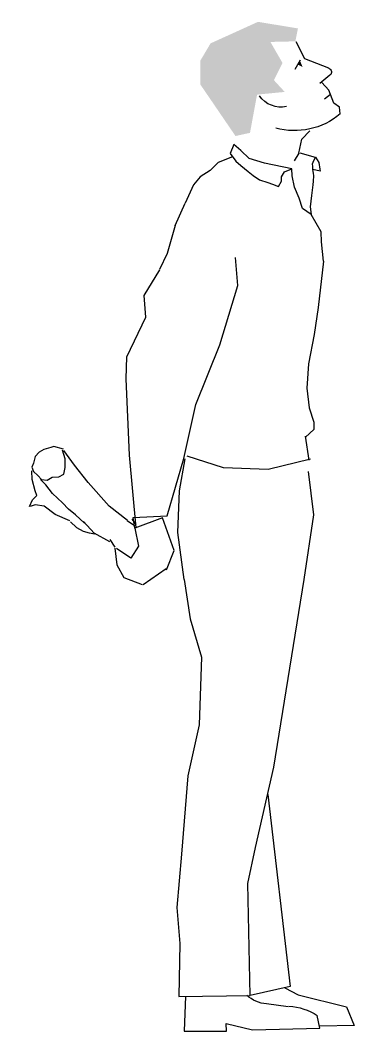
# Model space of a CAD drawing. Extents: x 641 to 1221, y -531 to 1211.
import ezdxf

# ---------------------------------------------------------------- set-up
doc = ezdxf.new("R2010")
doc.units = 0
doc.layers.get('0').update_dxf_attribs({"linetype": 'CONTINUOUS'})
doc.layers.add('8', color=9, linetype='CONTINUOUS')
doc.layers.add('A-MOLHO', color=2, linetype='CONTINUOUS')

# ---------------------------------------------------------------- blocks, each defined once
blk = doc.blocks.new('BAFHU04E')
at = {"layer": 'A-MOLHO'}
for p, q in [((0.0554, 1.6623), (0.0699, 1.6916)), ((0.0145, 1.6451), (0.0554, 1.6623)), ((0.0635, 1.6597), (0.0731, 1.6443)), ((0.0129, 1.6331), (0.0307, 1.6192)), ((0.0153, 1.6073), (0.0269, 1.6209)), ((0.0075, 1.5852), (0.0153, 1.6073)), ((-0.0021, 1.5781), (0.0075, 1.5852)), ((0.0128, 1.6002), (0.023, 1.5923)), ((-0.0033, 1.5662), (-0.0021, 1.5781)), ((0.0634, 1.5243), (0.0493, 1.5385)), ((0.0688, 1.5003), (0.0634, 1.5243)), ((0.1688, 1.5066), (0.1804, 1.5171)), ((0.1804, 1.5171), (0.1869, 1.5021)), ((0.0675, 1.5007), (0.0411, 1.4928)), ((0.0688, 1.5003), (0.0774, 1.4873)), ((0.1544, 1.4929), (0.1688, 1.5066)), ((0.1869, 1.5021), (0.1777, 1.4885)), ((0.0349, 1.4837), (0.0336, 1.4724)), ((0.0404, 1.4928), (0.0349, 1.4837)), ((0.0411, 1.4928), (0.0411, 1.4915)), ((0.0411, 1.4915), (0.0441, 1.4865)), ((0.0441, 1.4865), (0.0466, 1.4809)), ((0.0466, 1.4809), (0.046, 1.4773)), ((0.0814, 1.4737), (0.1283, 1.484)), ((0.1283, 1.484), (0.1544, 1.4929)), ((0.1688, 1.4811), (0.1569, 1.4706)), ((0.1777, 1.4885), (0.1688, 1.4811)), ((0.1828, 1.496), (0.2077, 1.4871)), ((0.2077, 1.4871), (0.2221, 1.4737)), ((0.0336, 1.4724), (0.0331, 1.4688)), ((0.0331, 1.4688), (0.0453, 1.4717)), ((0.046, 1.4717), (0.0448, 1.4653)), ((0.0448, 1.4653), (0.0448, 1.461)), ((0.046, 1.4773), (0.046, 1.4717)), ((0.0814, 1.4616), (0.0814, 1.4737)), ((0.0944, 1.469), (0.0814, 1.4737)), ((0.0997, 1.4601), (0.0944, 1.469)), ((0.1569, 1.4706), (0.1479, 1.4632)), ((0.2221, 1.4737), (0.239, 1.4632)), ((0.0448, 1.461), (0.0453, 1.4519)), ((0.0453, 1.4519), (0.046, 1.4454)), ((0.0775, 1.4422), (0.0814, 1.4616)), ((0.0997, 1.4527), (0.0997, 1.4601)), ((0.1049, 1.4438), (0.0997, 1.4527)), ((0.1152, 1.4482), (0.1049, 1.4438)), ((0.123, 1.4511), (0.1152, 1.4482)), ((0.1374, 1.4556), (0.123, 1.4511)), ((0.1479, 1.4632), (0.1374, 1.4556)), ((0.239, 1.4632), (0.2507, 1.4496)), ((0.2507, 1.4496), (0.2657, 1.4184)), ((0.046, 1.4454), (0.0489, 1.4272)), ((0.0697, 1.4228), (0.0775, 1.4422)), ((0.0489, 1.4272), (0.0514, 1.4078)), ((0.0644, 1.4049), (0.0697, 1.4228)), ((0.284, 1.3802), (0.2657, 1.4184)), ((0.0332, 1.3645), (0.0498, 1.3946)), ((0.0514, 1.4078), (0.0498, 1.3946)), ((0.0498, 1.3946), (0.0644, 1.4049)), ((0.284, 1.3802), (0.2985, 1.3321)), ((0.0332, 1.3471), (0.0332, 1.3645)), ((0.0302, 1.3138), (0.0332, 1.3471)), ((0.2985, 1.3321), (0.312, 1.3052)), ((0.0302, 1.3138), (0.0411, 1.2346)), ((0.1784, 1.2752), (0.1813, 1.3232)), ((0.3391, 1.2611), (0.3117, 1.3047)), ((0.2112, 1.1739), (0.1784, 1.2752)), ((0.3374, 1.2236), (0.3391, 1.2611)), ((0.0411, 1.2346), (0.0485, 1.1886)), ((0.3713, 1.1561), (0.3374, 1.2236)), ((0.0485, 1.1886), (0.0594, 1.1383)), ((0.2544, 1.0724), (0.2112, 1.1739)), ((0.3729, 1.1186), (0.3713, 1.1561)), ((0.0594, 1.1383), (0.0631, 1.0965)), ((0.3696, 0.9874), (0.3729, 1.1186)), ((0.0631, 1.0965), (0.0594, 1.063)), ((0.0594, 1.063), (0.0522, 1.0379)), ((0.2766, 0.9797), (0.2544, 1.0724)), ((0.0522, 1.0379), (0.0522, 1.0252)), ((0.0522, 1.0252), (0.0668, 1.0127)), ((0.0615, 0.9727), (0.0666, 1.014)), ((0.4646, 0.9723), (0.4826, 0.9976)), ((0.4806, 0.983), (0.4846, 0.9983)), ((0.4832, 0.9999), (0.4992, 1.0045)), ((0.4992, 1.0045), (0.5046, 1.0029)), ((0.5046, 1.0029), (0.5166, 0.9999)), ((0.5166, 0.9999), (0.5246, 0.9953)), ((0.5246, 0.9953), (0.5319, 0.9884)), ((0.2086, 0.9624), (0.2707, 0.9835)), ((0.2852, 0.9246), (0.2745, 0.9791)), ((0.3071, 0.882), (0.2766, 0.9797)), ((0.361, 0.8625), (0.3696, 0.9874)), ((0.4806, 0.9754), (0.4806, 0.983)), ((0.5319, 0.9884), (0.5352, 0.9769)), ((0.5352, 0.9769), (0.5379, 0.97)), ((0.0592, 0.9747), (0.132, 0.958)), ((0.132, 0.958), (0.2086, 0.9624)), ((0.4419, 0.9417), (0.4646, 0.9723)), ((0.4806, 0.9685), (0.4806, 0.9754)), ((0.4832, 0.957), (0.4806, 0.9685)), ((0.5352, 0.9624), (0.5279, 0.9555)), ((0.5379, 0.97), (0.5352, 0.9624)), ((0.5379, 0.9486), (0.5379, 0.9639)), ((0.0554, 0.8789), (0.0631, 0.9536)), ((0.4066, 0.9004), (0.4419, 0.9417)), ((0.4919, 0.9524), (0.4832, 0.957)), ((0.5032, 0.9524), (0.4919, 0.9524)), ((0.5119, 0.9471), (0.5032, 0.9524)), ((0.5219, 0.9486), (0.5119, 0.9471)), ((0.5146, 0.9394), (0.5232, 0.9486)), ((0.5279, 0.9555), (0.5219, 0.9486)), ((0.5332, 0.9295), (0.5379, 0.9486)), ((0.2891, 0.8533), (0.2852, 0.9246)), ((0.4866, 0.908), (0.5032, 0.9241)), ((0.5032, 0.9241), (0.5146, 0.9394)), ((0.5305, 0.9211), (0.5332, 0.9295)), ((0.4766, 0.8966), (0.4866, 0.908)), ((0.5379, 0.9142), (0.5305, 0.9211)), ((0.5432, 0.9027), (0.5379, 0.9142)), ((0.3753, 0.8751), (0.4066, 0.9004)), ((0.4646, 0.8866), (0.4766, 0.8966)), ((0.4992, 0.8881), (0.5179, 0.9027)), ((0.5179, 0.9027), (0.5332, 0.905)), ((0.5332, 0.905), (0.5419, 0.9027)), ((0.0739, 0.7681), (0.0554, 0.8789)), ((0.2962, 0.8223), (0.315, 0.8788)), ((0.3658, 0.88), (0.3071, 0.882)), ((0.315, 0.8788), (0.3629, 0.8621)), ((0.3609, 0.868), (0.3674, 0.8775)), ((0.3629, 0.8621), (0.3658, 0.88)), ((0.3759, 0.8751), (0.3633, 0.8667)), ((0.4333, 0.8545), (0.4512, 0.8751)), ((0.4492, 0.8721), (0.4646, 0.8866)), ((0.4732, 0.8751), (0.4632, 0.8652)), ((0.4746, 0.8767), (0.4992, 0.8881)), ((0.3629, 0.8621), (0.3572, 0.8311)), ((0.4066, 0.8392), (0.4333, 0.8545)), ((0.4419, 0.8552), (0.4319, 0.8537)), ((0.4519, 0.8583), (0.4419, 0.8552)), ((0.4632, 0.8652), (0.4519, 0.8583)), ((0.2799, 0.7722), (0.2891, 0.8533)), ((0.4064, 0.8435), (0.3983, 0.8301)), ((0.31, 0.7896), (0.2962, 0.8223)), ((0.3572, 0.8311), (0.371, 0.8104)), ((0.371, 0.8104), (0.3952, 0.8277)), ((0.3978, 0.8284), (0.3952, 0.7998)), ((0.3107, 0.7911), (0.3507, 0.7642)), ((0.3952, 0.7998), (0.3835, 0.7778)), ((0.1319, 0.4472), (0.0739, 0.7681)), ((0.2799, 0.7722), (0.2711, 0.7044)), ((0.3835, 0.7778), (0.3524, 0.7648)), ((0.2711, 0.7044), (0.2526, 0.6382)), ((0.2526, 0.6382), (0.259, 0.5221)), ((0.259, 0.5221), (0.2803, 0.435)), ((0.1663, 0.3098), (0.1319, 0.4472)), ((0.2803, 0.435), (0.2939, 0.3009)), ((0.1436, 0.4005), (0.1114, 0.0697)), ((0.1806, 0.2479), (0.1663, 0.3098)), ((0.2939, 0.3009), (0.3034, 0.2094)), ((0.1806, 0.0558), (0.1806, 0.2479)), ((0.3034, 0.2094), (0.2993, 0.1476)), ((0.2993, 0.1476), (0.3029, 0.0565)), ((0.098, 0.0555), (0.0154, 0.0329)), ((0.1207, 0.0678), (0.098, 0.0555)), ((0.1114, 0.0697), (0.1806, 0.0558)), ((0.3029, 0.0565), (0.1806, 0.0558)), ((0.2916, 0.0565), (0.2949, -0.0035)), ((0.1152, 0.0351), (0.1526, 0.0411)), ((0.0154, 0.0329), (0.0026, 0.0008)), ((0.0616, -0.0025), (0.0658, 0.019)), ((0.0026, 0.0008), (0.0616, 0.0008)), ((0.2224, 0.0083), (0.1774, -0.0035)), ((0.2224, -0.0046), (0.2224, 0.0083)), ((0.1774, -0.0035), (0.0616, -0.0025)), ((0.2949, -0.0035), (0.2224, -0.0046))]:
    blk.add_line(p, q, dxfattribs=at)
for centre, radius, start, end in [((0.0173, 1.6386), 0.00705, 112.7948, 232.125), ((0.0974, 1.6246), 0.0447, 258.581, 326.6588), ((0.0733, 1.6607), 0.1216, 230.9706, 286.4782), ((0.1497, 0.0912), 0.0502, 273.2902, 316.2578), ((0.122, -0.0625), 0.099, 94.5718, 124.5744)]:
    blk.add_arc(centre, radius, start, end, dxfattribs=at)
for points in [[(0.0664, 1.7145), (0.1348, 1.7271), (0.0712, 1.6924), (0.217, 1.6917)], [(0.1187, 1.7005), (0.217, 1.6917), (0.0941, 1.6558), (0.2351, 1.6624)], [(0.0635, 1.6578), (0.0596, 1.6481), (0.0673, 1.652)], [(0.0941, 1.6558), (0.2351, 1.6624), (0.1093, 1.6264), (0.236, 1.6216)], [(0.1093, 1.6264), (0.236, 1.6216), (0.0912, 1.6059), (0.1388, 1.6022)], [(0.236, 1.6216), (0.1388, 1.6022), (0.1772, 1.5318), (0.1522, 1.5368)]]:
    blk.add_solid(points, dxfattribs=at)
blk = doc.blocks.new('PESSOA_001')
at = {"layer": '8', "xscale": -1000, "yscale": 1000, "zscale": 1000}
blk.add_blockref('BAFHU04E', (176, -960.6), dxfattribs=at)

msp = doc.modelspace()

# ---------------------------------------------------------------- block references
at = {"rotation": 1.100782132425072}
msp.add_blockref('PESSOA_001', (1022.9, 440.9), dxfattribs=at)

doc.saveas('drawing.dxf')
